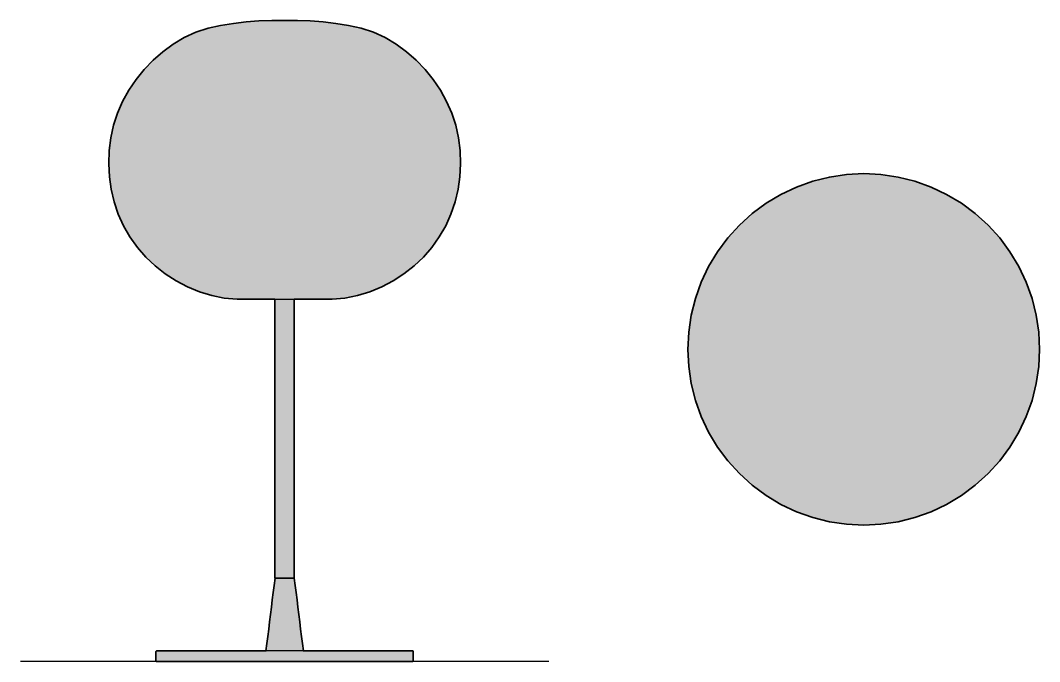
# Model space of a CAD drawing. Header units: millimetres. Extents: x 0 to 951, y 0 to 599.
import ezdxf

# ---------------------------------------------------------------- set-up
doc = ezdxf.new("R2010")
doc.units = ezdxf.units.MM
doc.layers.add('Blocks', color=7, linetype='Continuous')
doc.layers.add('Blocks$Fill', color=7, linetype='Continuous', true_color=0xffffff)
for name, color, linetype, lineweight, true_color in [('Blocks$Inner', 7, 'Continuous', 25, 0x007f00), ('Blocks$Outline', 7, 'Continuous', 35, 0xff3f3f), ('Groud', 7, 'Continuous', 25, 0x243775)]:
    doc.layers.add(name, color=color, linetype=linetype, lineweight=lineweight, true_color=true_color)

# ---------------------------------------------------------------- blocks, each defined once
blk = doc.blocks.new('Glo Ball Table Lamp Top')
at = {"layer": 'Blocks$Fill'}
blk.add_hatch(color=256, dxfattribs=at).paths.add_polyline_path([(37.11, 140.43), (37.9, 124.36), (40.26, 108.43), (44.17, 92.82), (49.59, 77.66), (56.48, 63.11), (64.75, 49.3), (74.34, 36.37), (85.15, 24.45), (97.08, 13.64), (110.01, 4.05), (123.81, -4.23), (138.37, -11.11), (153.52, -16.53), (169.14, -20.44), (185.06, -22.81), (201.14, -23.6), (217.21, -22.81), (233.14, -20.44), (248.75, -16.53), (263.91, -11.11), (278.46, -4.23), (292.27, 4.05), (305.2, 13.64), (317.12, 24.45), (327.93, 36.37), (337.52, 49.3), (345.8, 63.11), (352.68, 77.66), (358.1, 92.82), (362.01, 108.43), (364.38, 124.36), (365.17, 140.43), (364.38, 156.51), (362.01, 172.43), (358.1, 188.05), (352.68, 203.2), (345.8, 217.76), (337.52, 231.56), (327.93, 244.49), (317.12, 256.42), (305.2, 267.23), (292.27, 276.82), (278.46, 285.09), (263.91, 291.98), (248.75, 297.4), (233.14, 301.31), (217.21, 303.67), (201.14, 304.46), (185.06, 303.67), (169.14, 301.31), (153.52, 297.4), (138.37, 291.98), (123.81, 285.09), (110.01, 276.82), (97.08, 267.23), (85.15, 256.42), (74.34, 244.49), (64.75, 231.56), (56.48, 217.76), (49.59, 203.2), (44.17, 188.05), (40.26, 172.43), (37.9, 156.51)], flags=0)
at = {"layer": 'Blocks$Inner'}
blk.add_lwpolyline([(37.11, 140.43), (37.9, 124.36), (40.26, 108.43), (44.17, 92.82), (49.59, 77.66), (56.48, 63.11), (64.75, 49.3), (74.34, 36.37), (85.15, 24.45), (97.08, 13.64), (110.01, 4.05), (123.81, -4.23), (138.37, -11.11), (153.52, -16.53), (169.14, -20.44), (185.06, -22.81), (201.14, -23.6), (217.21, -22.81), (233.14, -20.44), (248.75, -16.53), (263.91, -11.11), (278.46, -4.23), (292.27, 4.05), (305.2, 13.64), (317.12, 24.45), (327.93, 36.37), (337.52, 49.3), (345.8, 63.11), (352.68, 77.66), (358.1, 92.82), (362.01, 108.43), (364.38, 124.36), (365.17, 140.43), (364.38, 156.51), (362.01, 172.43), (358.1, 188.05), (352.68, 203.2), (345.8, 217.76), (337.52, 231.56), (327.93, 244.49), (317.12, 256.42), (305.2, 267.23), (292.27, 276.82), (278.46, 285.09), (263.91, 291.98), (248.75, 297.4), (233.14, 301.31), (217.21, 303.67), (201.14, 304.46), (185.06, 303.67), (169.14, 301.31), (153.52, 297.4), (138.37, 291.98), (123.81, 285.09), (110.01, 276.82), (97.08, 267.23), (85.15, 256.42), (74.34, 244.49), (64.75, 231.56), (56.48, 217.76), (49.59, 203.2), (44.17, 188.05), (40.26, 172.43), (37.9, 156.51)], close=True, dxfattribs=at)
at = {"layer": 'Blocks$Outline'}
blk.add_lwpolyline([(37.11, 140.43), (37.9, 124.36), (40.26, 108.43), (44.17, 92.82), (49.59, 77.66), (56.48, 63.11), (64.75, 49.3), (74.34, 36.37), (85.15, 24.45), (97.08, 13.64), (110.01, 4.05), (123.81, -4.23), (138.37, -11.11), (153.52, -16.53), (169.14, -20.44), (185.06, -22.81), (201.14, -23.6), (217.21, -22.81), (233.14, -20.44), (248.75, -16.53), (263.91, -11.11), (278.46, -4.23), (292.27, 4.05), (305.2, 13.64), (317.12, 24.45), (327.93, 36.37), (337.52, 49.3), (345.8, 63.11), (352.68, 77.66), (358.1, 92.82), (362.01, 108.43), (364.38, 124.36), (365.17, 140.43), (364.38, 156.51), (362.01, 172.43), (358.1, 188.05), (352.68, 203.2), (345.8, 217.76), (337.52, 231.56), (327.93, 244.49), (317.12, 256.42), (305.2, 267.23), (292.27, 276.82), (278.46, 285.09), (263.91, 291.98), (248.75, 297.4), (233.14, 301.31), (217.21, 303.67), (201.14, 304.46), (185.06, 303.67), (169.14, 301.31), (153.52, 297.4), (138.37, 291.98), (123.81, 285.09), (110.01, 276.82), (97.08, 267.23), (85.15, 256.42), (74.34, 244.49), (64.75, 231.56), (56.48, 217.76), (49.59, 203.2), (44.17, 188.05), (40.26, 172.43), (37.9, 156.51)], close=True, dxfattribs=at)
blk = doc.blocks.new('Glo Ball Table Lamp Side')
at = {"layer": 'Blocks$Fill'}
blk.add_hatch(color=256, dxfattribs=at).paths.add_polyline_path([(255.44, 78), (255.44, 338.19), (259.3, 338.19), (290.74, 338.19), (302.73, 339.32), (314.44, 341.69), (325.93, 345.21), (337.07, 349.81), (347.65, 355.37), (357.75, 361.9), (367.19, 369.33), (375.86, 377.58), (383.76, 386.67), (390.69, 396.41), (396.66, 406.81), (401.58, 417.78), (405.39, 429.07), (408.16, 440.87), (409.81, 452.57), (410.47, 464.74), (410.05, 477), (408.58, 488.74), (405.97, 500.56), (402.29, 511.94), (397.55, 522.91), (391.74, 533.48), (385.04, 543.41), (377.5, 552.68), (369.09, 561.35), (360.01, 569.24), (350.32, 576.3), (340.08, 582.45), (329.24, 587.53), (317.84, 591.16), (306.09, 593.7), (294.25, 595.65), (282.36, 597.07), (270.35, 598), (258.33, 598.47), (246.44, 598.52), (234.56, 598.47), (222.54, 598), (210.53, 597.07), (198.63, 595.65), (186.79, 593.7), (175.05, 591.16), (163.65, 587.53), (152.81, 582.45), (142.56, 576.3), (132.88, 569.24), (123.79, 561.35), (115.39, 552.68), (107.85, 543.41), (101.14, 533.48), (95.34, 522.91), (90.6, 511.94), (86.92, 500.56), (84.31, 488.74), (82.83, 477), (82.41, 464.74), (83.07, 452.57), (84.72, 440.87), (87.49, 429.07), (91.3, 417.78), (96.23, 406.81), (102.19, 396.41), (109.13, 386.67), (117.02, 377.58), (125.7, 369.33), (135.14, 361.9), (145.23, 355.37), (155.82, 349.81), (166.96, 345.21), (178.45, 341.69), (190.16, 339.32), (202.15, 338.19), (202.36, 338.19), (237.44, 338.19), (237.44, 78), (237.5, 78), (229.05, 10), (223.13, 10), (126.94, 10), (126.44, 9.5), (126.44, 0.5), (126.94, 0), (127.52, 0), (365.94, 0), (366.44, 0.5), (366.44, 9.5), (365.94, 10), (365.37, 10), (263.94, 10), (263.09, 16.8)], flags=0)
at = {"layer": 'Blocks$Inner'}
for p, q in [((237.44, 338.19), (255.44, 338.19)), ((263.94, 10), (229.05, 10))]:
    blk.add_line(p, q, dxfattribs=at)
for points in [[(82.41, 464.74), (83.07, 452.57), (84.72, 440.87), (87.49, 429.07), (91.3, 417.78), (96.23, 406.81), (102.19, 396.41), (109.13, 386.67), (117.02, 377.58), (125.7, 369.33), (135.14, 361.9), (145.23, 355.37), (155.82, 349.81), (166.96, 345.21), (178.45, 341.69), (190.16, 339.32), (202.15, 338.19), (202.36, 338.19), (203, 338.19), (204.06, 338.19), (205.52, 338.19), (207.38, 338.19), (209.62, 338.19), (212.21, 338.19), (215.12, 338.19), (218.34, 338.19), (221.84, 338.19), (225.56, 338.19), (229.49, 338.19), (233.59, 338.19), (237.44, 338.19), (237.44, 78), (237.58, 78), (237.99, 78), (238.65, 78), (239.55, 78), (240.66, 78), (241.94, 78), (243.36, 78), (244.88, 78), (246.44, 78), (248.01, 78), (249.52, 78), (250.94, 78), (252.23, 78), (253.34, 78), (254.24, 78), (254.9, 78), (255.31, 78), (255.44, 78), (255.44, 338.19), (259.3, 338.19), (263.39, 338.19), (267.32, 338.19), (271.05, 338.19), (274.54, 338.19), (277.76, 338.19), (280.68, 338.19), (283.27, 338.19), (285.51, 338.19), (287.36, 338.19), (288.83, 338.19), (289.88, 338.19), (290.52, 338.19), (290.74, 338.19), (302.73, 339.32), (314.44, 341.69), (325.93, 345.21), (337.07, 349.81), (347.65, 355.37), (357.75, 361.9), (367.19, 369.33), (375.86, 377.58), (383.76, 386.67), (390.69, 396.41), (396.66, 406.81), (401.58, 417.78), (405.39, 429.07), (408.16, 440.87), (409.81, 452.57), (410.47, 464.74), (410.05, 477), (408.58, 488.74), (405.97, 500.56), (402.29, 511.94), (397.55, 522.91), (391.74, 533.48), (385.04, 543.41), (377.5, 552.68), (369.09, 561.35), (360.01, 569.24), (350.32, 576.3), (340.08, 582.45), (329.24, 587.53), (317.84, 591.16), (306.09, 593.7), (294.25, 595.65), (282.36, 597.07), (270.35, 598), (258.33, 598.47), (246.44, 598.52), (234.56, 598.47), (222.54, 598), (210.53, 597.07), (198.63, 595.65), (186.79, 593.7), (175.05, 591.16), (163.65, 587.53), (152.81, 582.45), (142.56, 576.3), (132.88, 569.24), (123.79, 561.35), (115.39, 552.68), (107.85, 543.41), (101.14, 533.48), (95.34, 522.91), (90.6, 511.94), (86.92, 500.56), (84.31, 488.74), (82.83, 477)], [(126.44, 0.5), (126.94, 0), (127.52, 0), (129.24, 0), (132.09, 0), (136.04, 0), (141.05, 0), (147.08, 0), (154.07, 0), (161.94, 0), (170.63, 0), (180.05, 0), (190.11, 0), (200.71, 0), (211.75, 0), (223.13, 0), (234.73, 0), (246.44, 0), (258.16, 0), (269.76, 0), (281.13, 0), (292.17, 0), (302.78, 0), (312.83, 0), (322.25, 0), (330.94, 0), (338.82, 0), (345.8, 0), (351.83, 0), (356.85, 0), (360.8, 0), (363.65, 0), (365.37, 0), (365.94, 0), (366.44, 0.5), (366.44, 9.5), (365.94, 10), (365.37, 10), (363.65, 10), (360.8, 10), (356.85, 10), (351.83, 10), (345.8, 10), (338.82, 10), (330.94, 10), (322.25, 10), (312.83, 10), (302.78, 10), (292.17, 10), (281.13, 10), (269.76, 10), (263.94, 10), (263.09, 16.8), (262.24, 23.6), (261.39, 30.4), (260.54, 37.2), (259.69, 44), (258.84, 50.8), (257.99, 57.6), (257.14, 64.4), (256.29, 71.2), (255.44, 78), (255.22, 78), (254.59, 78), (253.6, 78), (252.29, 78), (250.71, 78), (248.92, 78), (246.95, 78), (244.93, 78), (243.05, 78), (241.36, 78), (239.91, 78), (238.75, 78), (237.93, 78), (237.5, 78), (236.65, 71.2), (235.81, 64.4), (234.97, 57.6), (234.12, 50.8), (233.28, 44), (232.43, 37.2), (231.59, 30.4), (230.74, 23.6), (229.9, 16.8), (229.05, 10), (223.13, 10), (211.75, 10), (200.71, 10), (190.11, 10), (180.05, 10), (170.63, 10), (161.94, 10), (154.07, 10), (147.08, 10), (141.05, 10), (136.04, 10), (132.09, 10), (129.24, 10), (127.52, 10), (126.94, 10), (126.44, 9.5)]]:
    blk.add_lwpolyline(points, close=True, dxfattribs=at)
at = {"layer": 'Blocks$Outline'}
for points in [[(255.44, 78), (255.44, 338.19), (259.3, 338.19), (263.39, 338.19), (267.32, 338.19), (271.05, 338.19), (274.54, 338.19), (277.76, 338.19), (280.68, 338.19), (283.27, 338.19), (285.51, 338.19), (287.36, 338.19), (288.83, 338.19), (289.88, 338.19), (290.52, 338.19), (290.74, 338.19), (302.73, 339.32), (314.44, 341.69), (325.93, 345.21), (337.07, 349.81), (347.65, 355.37), (357.75, 361.9), (367.19, 369.33), (375.86, 377.58), (383.76, 386.67), (390.69, 396.41), (396.66, 406.81), (401.58, 417.78), (405.39, 429.07), (408.16, 440.87), (409.81, 452.57), (410.47, 464.74), (410.05, 477), (408.58, 488.74), (405.97, 500.56), (402.29, 511.94), (397.55, 522.91), (391.74, 533.48), (385.04, 543.41), (377.5, 552.68), (369.09, 561.35), (360.01, 569.24), (350.32, 576.3), (340.08, 582.45), (329.24, 587.53), (317.84, 591.16), (306.09, 593.7), (294.25, 595.65), (282.36, 597.07), (270.35, 598), (258.33, 598.47), (246.44, 598.52), (234.56, 598.47), (222.54, 598), (210.53, 597.07), (198.63, 595.65), (186.79, 593.7), (175.05, 591.16), (163.65, 587.53), (152.81, 582.45), (142.56, 576.3), (132.88, 569.24), (123.79, 561.35), (115.39, 552.68), (107.85, 543.41), (101.14, 533.48), (95.34, 522.91), (90.6, 511.94), (86.92, 500.56), (84.31, 488.74), (82.83, 477), (82.41, 464.74)], [(82.41, 464.74), (83.07, 452.57), (84.72, 440.87), (87.49, 429.07), (91.3, 417.78), (96.23, 406.81), (102.19, 396.41), (109.13, 386.67), (117.02, 377.58), (125.7, 369.33), (135.14, 361.9), (145.23, 355.37), (155.82, 349.81), (166.96, 345.21), (178.45, 341.69), (190.16, 339.32), (202.15, 338.19), (202.36, 338.19), (203, 338.19), (204.06, 338.19), (205.52, 338.19), (207.38, 338.19), (209.62, 338.19), (212.21, 338.19), (215.12, 338.19), (218.34, 338.19), (221.84, 338.19), (225.56, 338.19), (229.49, 338.19), (233.59, 338.19), (237.44, 338.19), (237.44, 78), (237.5, 78)], [(237.5, 78), (236.65, 71.2), (235.81, 64.4), (234.97, 57.6), (234.12, 50.8), (233.28, 44), (232.43, 37.2), (231.59, 30.4), (230.74, 23.6), (229.9, 16.8), (229.05, 10), (223.13, 10), (211.75, 10), (200.71, 10), (190.11, 10), (180.05, 10), (170.63, 10), (161.94, 10), (154.07, 10), (147.08, 10), (141.05, 10), (136.04, 10), (132.09, 10), (129.24, 10), (127.52, 10), (126.94, 10), (126.44, 9.5), (126.44, 0.5)], [(126.44, 0.5), (126.94, 0), (127.52, 0), (129.24, 0), (132.09, 0), (136.04, 0), (141.05, 0), (147.08, 0), (154.07, 0), (161.94, 0), (170.63, 0), (180.05, 0), (190.11, 0), (200.71, 0), (211.75, 0), (223.13, 0), (234.73, 0), (246.44, 0), (258.16, 0), (269.76, 0), (281.13, 0), (292.17, 0), (302.78, 0), (312.83, 0), (322.25, 0), (330.94, 0), (338.82, 0), (345.8, 0), (351.83, 0), (356.85, 0), (360.8, 0), (363.65, 0), (365.37, 0), (365.94, 0), (366.44, 0.5), (366.44, 9.5), (365.94, 10), (365.37, 10), (363.65, 10), (360.8, 10), (356.85, 10), (351.83, 10), (345.8, 10), (338.82, 10), (330.94, 10), (322.25, 10), (312.83, 10), (302.78, 10), (292.17, 10), (281.13, 10), (269.76, 10), (263.94, 10), (263.09, 16.8), (262.24, 23.6), (261.39, 30.4), (260.54, 37.2), (259.69, 44), (258.84, 50.8), (257.99, 57.6), (257.14, 64.4), (256.29, 71.2), (255.44, 78)]]:
    blk.add_lwpolyline(points, dxfattribs=at)

msp = doc.modelspace()

# ---------------------------------------------------------------- linework, layer by layer
at = {"layer": 'Groud'}
msp.add_lwpolyline([(492.89, 0), (0, 0)], dxfattribs=at)

# ---------------------------------------------------------------- block references
at = {"layer": 'Blocks'}
for name, p in [('Glo Ball Table Lamp Side', (0, 0)), ('Glo Ball Table Lamp Top', (585.41, 151.01))]:
    msp.add_blockref(name, p, dxfattribs=at)

doc.saveas('drawing.dxf')
